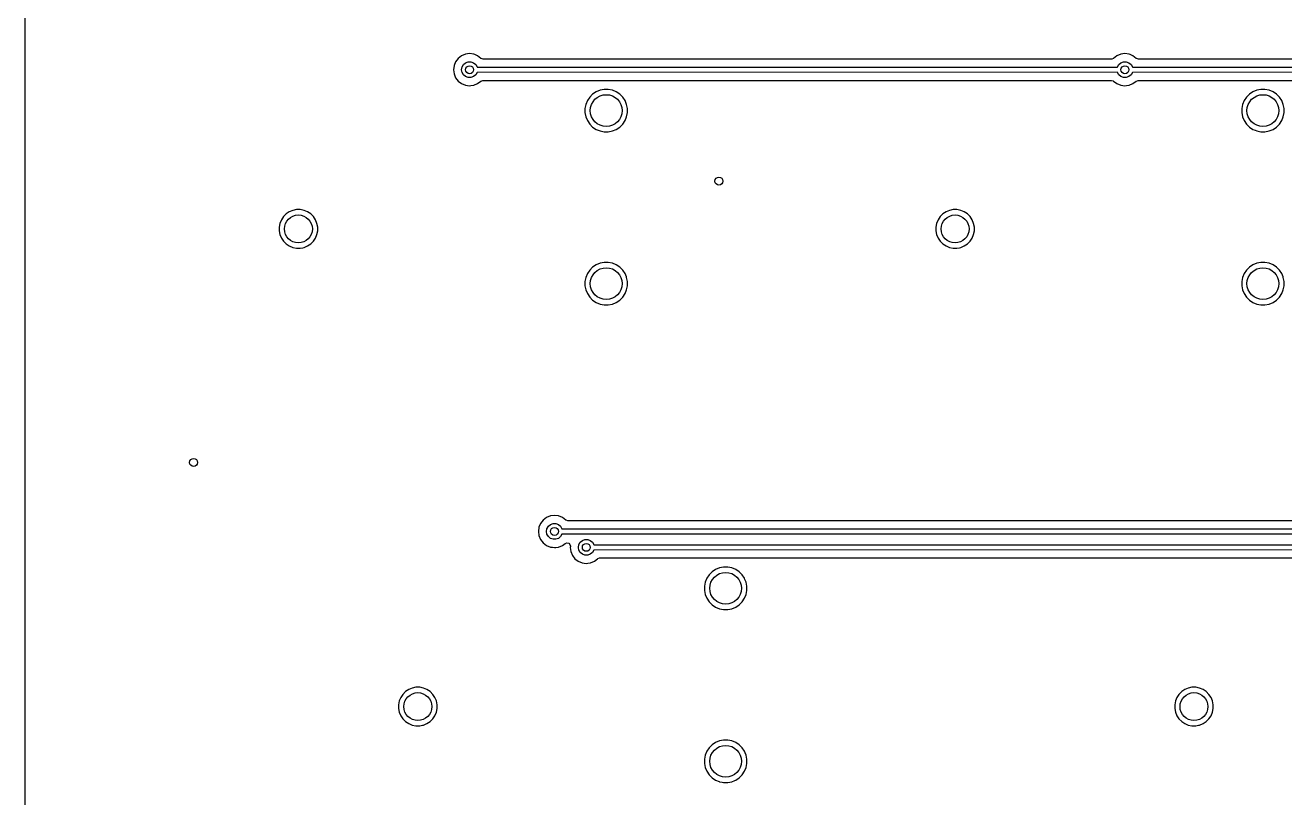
# Model space of a CAD drawing. Extents: x 0.7 to 11, y -6.1 to -1.6.
# Drawn here: x 0.687 to 2.556, y -4.994 to -3.847 of the extents above; entities that cross this region are included whole.
import ezdxf

# ---------------------------------------------------------------- set-up
doc = ezdxf.new("R2010")
doc.units = 0
doc.header["$MEASUREMENT"] = 0
doc.layers.add('BLACK', color=7, linetype='CONTINUOUS')

msp = doc.modelspace()

# ---------------------------------------------------------------- linework, layer by layer
at = {"layer": 'BLACK', "linetype": 'CONTINUOUS'}
for p, q in [((0.6871, -3.9134), (0.6871, -3.5189)), ((1.3258, -3.9015), (1.3234, -3.9072)), ((1.3296, -3.8965), (1.3258, -3.9015)), ((1.3345, -3.8927), (1.3296, -3.8965)), ((1.3403, -3.8904), (1.3345, -3.8927)), ((1.3354, -3.9093), (1.3374, -3.9058)), ((1.3374, -3.9058), (1.3406, -3.9032)), ((1.3465, -3.8895), (1.3403, -3.8904)), ((1.3403, -3.8904), (1.3403, -3.8904)), ((1.3406, -3.9032), (1.3444, -3.9018)), ((1.3444, -3.9018), (1.3485, -3.9018)), ((1.3526, -3.8904), (1.3465, -3.8895)), ((1.3465, -3.8895), (1.3465, -3.8895)), ((1.3485, -3.9018), (1.3524, -3.9032)), ((1.3524, -3.9032), (1.3555, -3.9058)), ((1.3542, -3.891), (1.3526, -3.8904)), ((1.3526, -3.8904), (1.3526, -3.8904)), ((1.3584, -3.8927), (1.3542, -3.891)), ((1.3555, -3.9058), (1.3576, -3.9093)), ((1.3633, -3.8965), (1.3584, -3.8927)), ((1.3634, -3.8966), (1.3633, -3.8965)), ((1.3633, -3.8965), (1.3633, -3.8965)), ((1.3638, -3.8968), (1.3634, -3.8966)), ((1.3664, -3.8976), (1.3638, -3.8968)), ((2.299, -3.8976), (1.3664, -3.8976)), ((2.2994, -3.8976), (2.299, -3.8976)), ((2.3019, -3.8966), (2.2994, -3.8976)), ((2.302, -3.8965), (2.3019, -3.8966)), ((2.307, -3.8927), (2.302, -3.8965)), ((2.302, -3.8965), (2.302, -3.8965)), ((2.3127, -3.8904), (2.307, -3.8927)), ((2.307, -3.8927), (2.307, -3.8927)), ((2.3078, -3.9093), (2.3098, -3.9058)), ((2.3098, -3.9058), (2.313, -3.9032)), ((2.3189, -3.8895), (2.3127, -3.8904)), ((2.3127, -3.8904), (2.3127, -3.8904)), ((2.313, -3.9032), (2.3168, -3.9018)), ((2.3168, -3.9018), (2.3209, -3.9018)), ((2.3251, -3.8904), (2.3189, -3.8895)), ((2.3189, -3.8895), (2.3189, -3.8895)), ((2.3209, -3.9018), (2.3248, -3.9032)), ((2.3248, -3.9032), (2.3279, -3.9058)), ((2.3267, -3.891), (2.3251, -3.8904)), ((2.3251, -3.8904), (2.3251, -3.8904)), ((2.3308, -3.8927), (2.3267, -3.891)), ((2.3279, -3.9058), (2.33, -3.9093)), ((2.3358, -3.8965), (2.3308, -3.8927)), ((2.3359, -3.8966), (2.3358, -3.8965)), ((2.3358, -3.8965), (2.3358, -3.8965)), ((2.3362, -3.8968), (2.3359, -3.8966)), ((2.3388, -3.8976), (2.3362, -3.8968)), ((3.0076, -3.8976), (2.3388, -3.8976)), ((0.6871, -3.9709), (0.6871, -3.9134)), ((1.3234, -3.9072), (1.3226, -3.9134)), ((1.3226, -3.9134), (1.3234, -3.9196)), ((1.3226, -3.9134), (1.3226, -3.9134)), ((1.3234, -3.9072), (1.3234, -3.9072)), ((1.3234, -3.9196), (1.3234, -3.9196)), ((1.3234, -3.9196), (1.3258, -3.9253)), ((1.3346, -3.9134), (1.3354, -3.9093)), ((1.3354, -3.9174), (1.3346, -3.9134)), ((1.3374, -3.921), (1.3354, -3.9174)), ((1.3406, -3.9236), (1.3374, -3.921)), ((1.3444, -3.925), (1.3406, -3.9236)), ((1.3524, -3.9236), (1.3485, -3.925)), ((1.3555, -3.921), (1.3524, -3.9236)), ((1.3576, -3.9174), (1.3555, -3.921)), ((1.3576, -3.9093), (1.3576, -3.9095)), ((1.3576, -3.9095), (2.3078, -3.9095)), ((2.3078, -3.9172), (1.3576, -3.9173)), ((1.3576, -3.9173), (1.3576, -3.9174)), ((2.3078, -3.9095), (2.3078, -3.9093)), ((2.3078, -3.9174), (2.3078, -3.9172)), ((2.3098, -3.921), (2.3078, -3.9174)), ((2.313, -3.9236), (2.3098, -3.921)), ((2.3168, -3.925), (2.313, -3.9236)), ((2.3248, -3.9236), (2.3209, -3.925)), ((2.3279, -3.921), (2.3248, -3.9236)), ((2.33, -3.9174), (2.3279, -3.921)), ((2.33, -3.9093), (2.33, -3.9095)), ((2.33, -3.9095), (3.0164, -3.9095)), ((3.0164, -3.9172), (2.33, -3.9173)), ((2.33, -3.9173), (2.33, -3.9174)), ((1.3258, -3.9253), (1.3296, -3.9302)), ((1.3296, -3.9302), (1.3345, -3.934)), ((1.3345, -3.934), (1.3403, -3.9364)), ((1.3403, -3.9364), (1.3434, -3.9368)), ((1.3434, -3.9368), (1.3465, -3.9372)), ((1.3485, -3.925), (1.3444, -3.925)), ((1.3465, -3.9372), (1.3485, -3.937)), ((1.3465, -3.9372), (1.3465, -3.9372)), ((1.3465, -3.9372), (1.3465, -3.9372)), ((1.3485, -3.937), (1.3526, -3.9364)), ((1.3526, -3.9364), (1.3584, -3.934)), ((1.3584, -3.934), (1.3633, -3.9302)), ((1.3633, -3.9302), (1.3633, -3.9302)), ((1.3633, -3.9302), (1.3634, -3.9302)), ((1.3634, -3.9302), (1.366, -3.9292)), ((1.366, -3.9292), (1.3664, -3.9292)), ((1.3664, -3.9292), (2.299, -3.9292)), ((1.5461, -3.9425), (1.54, -3.9437)), ((1.5523, -3.9425), (1.5461, -3.9425)), ((1.5461, -3.9425), (1.5461, -3.9425)), ((1.5584, -3.9437), (1.5523, -3.9425)), ((1.5523, -3.9425), (1.5523, -3.9425)), ((2.299, -3.9292), (2.3016, -3.9299)), ((2.3016, -3.9299), (2.3019, -3.9302)), ((2.3019, -3.9302), (2.302, -3.9302)), ((2.302, -3.9302), (2.302, -3.9302)), ((2.302, -3.9302), (2.307, -3.934)), ((2.307, -3.934), (2.3127, -3.9364)), ((2.3127, -3.9364), (2.3158, -3.9368)), ((2.3158, -3.9368), (2.3189, -3.9372)), ((2.3209, -3.925), (2.3168, -3.925)), ((2.3189, -3.9372), (2.321, -3.937)), ((2.3189, -3.9372), (2.3189, -3.9372)), ((2.3189, -3.9372), (2.3189, -3.9372)), ((2.321, -3.937), (2.3251, -3.9364)), ((2.3251, -3.9364), (2.3308, -3.934)), ((2.3308, -3.934), (2.3358, -3.9302)), ((2.3358, -3.9302), (2.3358, -3.9302)), ((2.3358, -3.9302), (2.3359, -3.9302)), ((2.3359, -3.9302), (2.3384, -3.9292)), ((2.3384, -3.9292), (2.3388, -3.9292)), ((2.3388, -3.9292), (3.0076, -3.9292)), ((2.5205, -3.9425), (2.5144, -3.9437)), ((2.5267, -3.9425), (2.5205, -3.9425)), ((2.5205, -3.9425), (2.5205, -3.9425)), ((2.5328, -3.9437), (2.5267, -3.9425)), ((2.5267, -3.9425), (2.5267, -3.9425)), ((1.5213, -3.9591), (1.5189, -3.9648)), ((1.5247, -3.9539), (1.5213, -3.9591)), ((1.5213, -3.9591), (1.5213, -3.9591)), ((1.5291, -3.9495), (1.5247, -3.9539)), ((1.5247, -3.9539), (1.5247, -3.9539)), ((1.5343, -3.9461), (1.5291, -3.9495)), ((1.5291, -3.9495), (1.5291, -3.9495)), ((1.54, -3.9437), (1.5343, -3.9461)), ((1.5343, -3.9461), (1.5343, -3.9461)), ((1.54, -3.9437), (1.54, -3.9437)), ((1.5641, -3.9461), (1.5584, -3.9437)), ((1.5584, -3.9437), (1.5584, -3.9437)), ((1.5693, -3.9495), (1.5641, -3.9461)), ((1.5641, -3.9461), (1.5641, -3.9461)), ((1.5737, -3.9539), (1.5693, -3.9495)), ((1.5693, -3.9495), (1.5693, -3.9495)), ((1.5771, -3.9591), (1.5737, -3.9539)), ((1.5737, -3.9539), (1.5737, -3.9539)), ((1.5795, -3.9648), (1.5771, -3.9591)), ((1.5771, -3.9591), (1.5771, -3.9591)), ((2.4957, -3.9591), (2.4933, -3.9648)), ((2.4991, -3.9539), (2.4957, -3.9591)), ((2.4957, -3.9591), (2.4957, -3.9591)), ((2.5035, -3.9495), (2.4991, -3.9539)), ((2.4991, -3.9539), (2.4991, -3.9539)), ((2.5087, -3.9461), (2.5035, -3.9495)), ((2.5035, -3.9495), (2.5035, -3.9495)), ((2.5144, -3.9437), (2.5087, -3.9461)), ((2.5087, -3.9461), (2.5087, -3.9461)), ((2.5144, -3.9437), (2.5144, -3.9437)), ((2.5386, -3.9461), (2.5328, -3.9437)), ((2.5328, -3.9437), (2.5328, -3.9437)), ((2.5437, -3.9495), (2.5386, -3.9461)), ((2.5386, -3.9461), (2.5386, -3.9461)), ((2.5481, -3.9539), (2.5437, -3.9495)), ((2.5437, -3.9495), (2.5437, -3.9495)), ((2.5516, -3.9591), (2.5481, -3.9539)), ((2.5481, -3.9539), (2.5481, -3.9539)), ((2.5539, -3.9648), (2.5516, -3.9591)), ((2.5516, -3.9591), (2.5516, -3.9591)), ((0.6871, -4.1524), (0.6871, -3.9709)), ((1.5189, -3.9648), (1.5177, -3.9709)), ((1.5177, -3.9709), (1.5177, -3.9771)), ((1.5177, -3.9771), (1.5189, -3.9832)), ((1.5189, -3.9648), (1.5189, -3.9648)), ((1.5807, -3.9709), (1.5795, -3.9648)), ((1.5795, -3.9648), (1.5795, -3.9648)), ((1.5795, -3.9648), (1.5795, -3.9648)), ((1.5795, -3.9832), (1.5807, -3.9771)), ((1.5807, -3.9771), (1.5807, -3.9709)), ((1.5807, -3.9709), (1.5807, -3.9709)), ((1.5807, -3.9709), (1.5807, -3.9709)), ((2.4933, -3.9648), (2.4921, -3.9709)), ((2.4921, -3.9709), (2.4921, -3.9771)), ((2.4921, -3.9771), (2.4933, -3.9832)), ((2.4933, -3.9648), (2.4933, -3.9648)), ((2.5551, -3.9709), (2.5539, -3.9648)), ((2.5539, -3.9648), (2.5539, -3.9648)), ((2.5539, -3.9648), (2.5539, -3.9648)), ((2.5539, -3.9832), (2.5551, -3.9771)), ((2.5551, -3.9771), (2.5551, -3.9709)), ((2.5551, -3.9709), (2.5551, -3.9709)), ((2.5551, -3.9709), (2.5551, -3.9709)), ((1.5189, -3.9832), (1.5189, -3.9832)), ((1.5189, -3.9832), (1.5213, -3.9889)), ((1.5213, -3.9889), (1.5213, -3.9889)), ((1.5213, -3.9889), (1.5247, -3.9941)), ((1.5247, -3.9941), (1.5247, -3.9941)), ((1.5247, -3.9941), (1.5291, -3.9985)), ((1.5291, -3.9985), (1.5291, -3.9985)), ((1.5291, -3.9985), (1.5343, -4.0019)), ((1.5641, -4.0019), (1.5693, -3.9985)), ((1.5693, -3.9985), (1.5737, -3.9941)), ((1.5737, -3.9941), (1.5771, -3.9889)), ((1.5771, -3.9889), (1.5795, -3.9832)), ((2.4933, -3.9832), (2.4933, -3.9832)), ((2.4933, -3.9832), (2.4957, -3.9889)), ((2.4957, -3.9889), (2.4957, -3.9889)), ((2.4957, -3.9889), (2.4991, -3.9941)), ((2.4991, -3.9941), (2.4991, -3.9941)), ((2.4991, -3.9941), (2.5035, -3.9985)), ((2.5035, -3.9985), (2.5035, -3.9985)), ((2.5035, -3.9985), (2.5087, -4.0019)), ((2.5386, -4.0019), (2.5437, -3.9985)), ((2.5437, -3.9985), (2.5481, -3.9941)), ((2.5481, -3.9941), (2.5516, -3.9889)), ((2.5516, -3.9889), (2.5539, -3.9832)), ((1.5343, -4.0019), (1.5343, -4.0019)), ((1.5343, -4.0019), (1.5375, -4.0033)), ((1.5375, -4.0033), (1.54, -4.0043)), ((1.54, -4.0043), (1.5461, -4.0055)), ((1.5461, -4.0055), (1.5461, -4.0055)), ((1.5461, -4.0055), (1.5461, -4.0055)), ((1.5461, -4.0055), (1.5523, -4.0055)), ((1.5523, -4.0055), (1.5584, -4.0043)), ((1.5523, -4.0055), (1.5523, -4.0055)), ((1.5584, -4.0043), (1.5641, -4.0019)), ((2.5087, -4.0019), (2.5087, -4.0019)), ((2.5087, -4.0019), (2.5119, -4.0033)), ((2.5119, -4.0033), (2.5144, -4.0043)), ((2.5144, -4.0043), (2.5205, -4.0055)), ((2.5205, -4.0055), (2.5205, -4.0055)), ((2.5205, -4.0055), (2.5205, -4.0055)), ((2.5205, -4.0055), (2.5267, -4.0055)), ((2.5267, -4.0055), (2.5328, -4.0043)), ((2.5267, -4.0055), (2.5267, -4.0055)), ((2.5328, -4.0043), (2.5386, -4.0019)), ((1.0743, -4.1274), (1.0703, -4.1314)), ((1.079, -4.1243), (1.0743, -4.1274)), ((1.0743, -4.1274), (1.0743, -4.1274)), ((1.0842, -4.1221), (1.079, -4.1243)), ((1.079, -4.1243), (1.079, -4.1243)), ((1.0897, -4.121), (1.0842, -4.1221)), ((1.0842, -4.1221), (1.0842, -4.1221)), ((1.0953, -4.121), (1.0897, -4.121)), ((1.0897, -4.121), (1.0897, -4.121)), ((1.1009, -4.1221), (1.0953, -4.121)), ((1.0953, -4.121), (1.0953, -4.121)), ((1.106, -4.1243), (1.1009, -4.1221)), ((1.1009, -4.1221), (1.1009, -4.1221)), ((1.1107, -4.1274), (1.106, -4.1243)), ((1.106, -4.1243), (1.106, -4.1243)), ((1.1147, -4.1314), (1.1107, -4.1274)), ((1.1107, -4.1274), (1.1107, -4.1274)), ((2.0487, -4.1274), (2.0447, -4.1314)), ((2.0534, -4.1243), (2.0487, -4.1274)), ((2.0487, -4.1274), (2.0487, -4.1274)), ((2.0586, -4.1221), (2.0534, -4.1243)), ((2.0534, -4.1243), (2.0534, -4.1243)), ((2.0641, -4.121), (2.0586, -4.1221)), ((2.0586, -4.1221), (2.0586, -4.1221)), ((2.0697, -4.121), (2.0641, -4.121)), ((2.0641, -4.121), (2.0641, -4.121)), ((2.0753, -4.1221), (2.0697, -4.121)), ((2.0697, -4.121), (2.0697, -4.121)), ((2.0805, -4.1243), (2.0753, -4.1221)), ((2.0753, -4.1221), (2.0753, -4.1221)), ((2.0851, -4.1274), (2.0805, -4.1243)), ((2.0805, -4.1243), (2.0805, -4.1243)), ((2.0891, -4.1314), (2.0851, -4.1274)), ((2.0851, -4.1274), (2.0851, -4.1274)), ((1.0651, -4.1413), (1.064, -4.1468)), ((1.064, -4.1468), (1.064, -4.1468)), ((1.064, -4.1468), (1.064, -4.1524)), ((1.0672, -4.1361), (1.0651, -4.1413)), ((1.0651, -4.1413), (1.0651, -4.1413)), ((1.0703, -4.1314), (1.0672, -4.1361)), ((1.0672, -4.1361), (1.0672, -4.1361)), ((1.0703, -4.1314), (1.0703, -4.1314)), ((1.1178, -4.1361), (1.1147, -4.1314)), ((1.1147, -4.1314), (1.1147, -4.1314)), ((1.12, -4.1413), (1.1178, -4.1361)), ((1.1178, -4.1361), (1.1178, -4.1361)), ((1.1178, -4.1361), (1.1178, -4.1361)), ((1.1211, -4.1468), (1.12, -4.1413)), ((1.12, -4.1413), (1.12, -4.1413)), ((1.12, -4.1413), (1.12, -4.1413)), ((1.1211, -4.1524), (1.1211, -4.1468)), ((1.1211, -4.1468), (1.1211, -4.1468)), ((2.0395, -4.1413), (2.0384, -4.1468)), ((2.0384, -4.1468), (2.0384, -4.1468)), ((2.0384, -4.1468), (2.0384, -4.1524)), ((2.0416, -4.1361), (2.0395, -4.1413)), ((2.0395, -4.1413), (2.0395, -4.1413)), ((2.0447, -4.1314), (2.0416, -4.1361)), ((2.0416, -4.1361), (2.0416, -4.1361)), ((2.0447, -4.1314), (2.0447, -4.1314)), ((2.0922, -4.1361), (2.0891, -4.1314)), ((2.0891, -4.1314), (2.0891, -4.1314)), ((2.0944, -4.1413), (2.0922, -4.1361)), ((2.0922, -4.1361), (2.0922, -4.1361)), ((2.0922, -4.1361), (2.0922, -4.1361)), ((2.0955, -4.1468), (2.0944, -4.1413)), ((2.0944, -4.1413), (2.0944, -4.1413)), ((2.0944, -4.1413), (2.0944, -4.1413)), ((2.0955, -4.1524), (2.0955, -4.1468)), ((2.0955, -4.1468), (2.0955, -4.1468)), ((0.6871, -4.2276), (0.6871, -4.1524)), ((1.064, -4.1524), (1.064, -4.1524)), ((1.064, -4.1524), (1.064, -4.1524)), ((1.064, -4.1524), (1.0651, -4.1579)), ((1.0651, -4.1579), (1.0651, -4.1579)), ((1.0651, -4.1579), (1.0672, -4.1631)), ((1.0672, -4.1631), (1.0672, -4.1631)), ((1.0672, -4.1631), (1.0703, -4.1678)), ((1.0703, -4.1678), (1.0703, -4.1678)), ((1.0703, -4.1678), (1.0743, -4.1718)), ((1.1107, -4.1718), (1.1147, -4.1678)), ((1.1147, -4.1678), (1.1178, -4.1631)), ((1.1178, -4.1631), (1.12, -4.1579)), ((1.12, -4.1579), (1.1211, -4.1524)), ((1.1211, -4.1524), (1.1211, -4.1524)), ((2.0384, -4.1524), (2.0384, -4.1524)), ((2.0384, -4.1524), (2.0384, -4.1524)), ((2.0384, -4.1524), (2.0395, -4.1579)), ((2.0395, -4.1579), (2.0395, -4.1579)), ((2.0395, -4.1579), (2.0416, -4.1631)), ((2.0416, -4.1631), (2.0416, -4.1631)), ((2.0416, -4.1631), (2.0447, -4.1678)), ((2.0447, -4.1678), (2.0447, -4.1678)), ((2.0447, -4.1678), (2.0487, -4.1718)), ((2.0851, -4.1718), (2.0891, -4.1678)), ((2.0891, -4.1678), (2.0922, -4.1631)), ((2.0922, -4.1631), (2.0944, -4.1579)), ((2.0944, -4.1579), (2.0955, -4.1524)), ((2.0955, -4.1524), (2.0955, -4.1524)), ((1.0743, -4.1718), (1.0743, -4.1718)), ((1.0743, -4.1718), (1.079, -4.1749)), ((1.079, -4.1749), (1.079, -4.1749)), ((1.079, -4.1749), (1.079, -4.1749)), ((1.079, -4.1749), (1.0842, -4.1771)), ((1.0842, -4.1771), (1.0842, -4.1771)), ((1.0842, -4.1771), (1.0842, -4.1771)), ((1.0842, -4.1771), (1.0897, -4.1782)), ((1.0897, -4.1782), (1.0897, -4.1782)), ((1.0897, -4.1782), (1.0953, -4.1782)), ((1.0953, -4.1782), (1.099, -4.1774)), ((1.099, -4.1774), (1.1009, -4.1771)), ((1.1009, -4.1771), (1.106, -4.1749)), ((1.106, -4.1749), (1.1107, -4.1718)), ((2.0487, -4.1718), (2.0487, -4.1718)), ((2.0487, -4.1718), (2.0534, -4.1749)), ((2.0534, -4.1749), (2.0534, -4.1749)), ((2.0534, -4.1749), (2.0534, -4.1749)), ((2.0534, -4.1749), (2.0586, -4.1771)), ((2.0586, -4.1771), (2.0586, -4.1771)), ((2.0586, -4.1771), (2.0586, -4.1771)), ((2.0586, -4.1771), (2.0641, -4.1782)), ((2.0641, -4.1782), (2.0641, -4.1782)), ((2.0641, -4.1782), (2.0697, -4.1782)), ((2.0697, -4.1782), (2.0735, -4.1774)), ((2.0735, -4.1774), (2.0753, -4.1771)), ((2.0753, -4.1771), (2.0805, -4.1749)), ((2.0805, -4.1749), (2.0851, -4.1718)), ((1.5343, -4.2028), (1.5291, -4.2062)), ((1.54, -4.2004), (1.5343, -4.2028)), ((1.5343, -4.2028), (1.5343, -4.2028)), ((1.5461, -4.1992), (1.54, -4.2004)), ((1.54, -4.2004), (1.54, -4.2004)), ((1.5523, -4.1992), (1.5461, -4.1992)), ((1.5461, -4.1992), (1.5461, -4.1992)), ((1.5584, -4.2004), (1.5523, -4.1992)), ((1.5523, -4.1992), (1.5523, -4.1992)), ((1.5641, -4.2028), (1.5584, -4.2004)), ((1.5584, -4.2004), (1.5584, -4.2004)), ((1.5693, -4.2062), (1.5641, -4.2028)), ((1.5641, -4.2028), (1.5641, -4.2028)), ((2.5087, -4.2028), (2.5035, -4.2062)), ((2.5144, -4.2004), (2.5087, -4.2028)), ((2.5087, -4.2028), (2.5087, -4.2028)), ((2.5205, -4.1992), (2.5144, -4.2004)), ((2.5144, -4.2004), (2.5144, -4.2004)), ((2.5267, -4.1992), (2.5205, -4.1992)), ((2.5205, -4.1992), (2.5205, -4.1992)), ((2.5328, -4.2004), (2.5267, -4.1992)), ((2.5267, -4.1992), (2.5267, -4.1992)), ((2.5386, -4.2028), (2.5328, -4.2004)), ((2.5328, -4.2004), (2.5328, -4.2004)), ((2.5437, -4.2062), (2.5386, -4.2028)), ((2.5386, -4.2028), (2.5386, -4.2028)), ((1.5189, -4.2215), (1.5177, -4.2276)), ((1.5213, -4.2158), (1.5189, -4.2215)), ((1.5189, -4.2215), (1.5189, -4.2215)), ((1.5247, -4.2106), (1.5213, -4.2158)), ((1.5213, -4.2158), (1.5213, -4.2158)), ((1.5291, -4.2062), (1.5247, -4.2106)), ((1.5247, -4.2106), (1.5247, -4.2106)), ((1.5291, -4.2062), (1.5291, -4.2062)), ((1.5737, -4.2106), (1.5693, -4.2062)), ((1.5693, -4.2062), (1.5693, -4.2062)), ((1.5771, -4.2158), (1.5737, -4.2106)), ((1.5737, -4.2106), (1.5737, -4.2106)), ((1.5792, -4.2207), (1.5771, -4.2158)), ((1.5771, -4.2158), (1.5771, -4.2158)), ((1.5795, -4.2215), (1.5792, -4.2207)), ((1.5807, -4.2276), (1.5795, -4.2215)), ((1.5795, -4.2215), (1.5795, -4.2215)), ((2.4933, -4.2215), (2.4921, -4.2276)), ((2.4957, -4.2158), (2.4933, -4.2215)), ((2.4933, -4.2215), (2.4933, -4.2215)), ((2.4991, -4.2106), (2.4957, -4.2158)), ((2.4957, -4.2158), (2.4957, -4.2158)), ((2.5035, -4.2062), (2.4991, -4.2106)), ((2.4991, -4.2106), (2.4991, -4.2106)), ((2.5035, -4.2062), (2.5035, -4.2062)), ((2.5481, -4.2106), (2.5437, -4.2062)), ((2.5437, -4.2062), (2.5437, -4.2062)), ((2.5516, -4.2158), (2.5481, -4.2106)), ((2.5481, -4.2106), (2.5481, -4.2106)), ((2.5536, -4.2207), (2.5516, -4.2158)), ((2.5516, -4.2158), (2.5516, -4.2158)), ((2.5539, -4.2215), (2.5536, -4.2207)), ((2.5551, -4.2276), (2.5539, -4.2215)), ((2.5539, -4.2215), (2.5539, -4.2215)), ((0.6871, -4.6796), (0.6871, -4.2276)), ((1.5177, -4.2276), (1.5177, -4.2338)), ((1.5177, -4.2338), (1.5189, -4.2399)), ((1.5189, -4.2399), (1.5189, -4.2399)), ((1.5189, -4.2399), (1.5213, -4.2456)), ((1.5771, -4.2456), (1.5795, -4.2399)), ((1.5795, -4.2399), (1.5807, -4.2338)), ((1.5807, -4.2338), (1.5807, -4.2276)), ((1.5807, -4.2276), (1.5807, -4.2276)), ((1.5807, -4.2276), (1.5807, -4.2276)), ((2.4921, -4.2276), (2.4921, -4.2338)), ((2.4921, -4.2338), (2.4933, -4.2399)), ((2.4933, -4.2399), (2.4933, -4.2399)), ((2.4933, -4.2399), (2.4957, -4.2456)), ((2.5516, -4.2456), (2.5539, -4.2399)), ((2.5539, -4.2399), (2.5551, -4.2338)), ((2.5551, -4.2338), (2.5551, -4.2276)), ((2.5551, -4.2276), (2.5551, -4.2276)), ((2.5551, -4.2276), (2.5551, -4.2276)), ((1.5213, -4.2456), (1.5213, -4.2456)), ((1.5213, -4.2456), (1.5247, -4.2508)), ((1.5247, -4.2508), (1.5247, -4.2508)), ((1.5247, -4.2508), (1.5291, -4.2552)), ((1.5291, -4.2552), (1.5291, -4.2552)), ((1.5291, -4.2552), (1.5343, -4.2586)), ((1.5343, -4.2586), (1.5343, -4.2586)), ((1.5343, -4.2586), (1.54, -4.261)), ((1.54, -4.261), (1.54, -4.261)), ((1.54, -4.261), (1.5461, -4.2622)), ((1.5523, -4.2622), (1.5584, -4.261)), ((1.5584, -4.261), (1.5641, -4.2586)), ((1.5641, -4.2586), (1.5693, -4.2552)), ((1.5693, -4.2552), (1.5737, -4.2508)), ((1.5737, -4.2508), (1.5771, -4.2456)), ((2.4957, -4.2456), (2.4957, -4.2456)), ((2.4957, -4.2456), (2.4991, -4.2508)), ((2.4991, -4.2508), (2.4991, -4.2508)), ((2.4991, -4.2508), (2.5035, -4.2552)), ((2.5035, -4.2552), (2.5035, -4.2552)), ((2.5035, -4.2552), (2.5087, -4.2586)), ((2.5087, -4.2586), (2.5087, -4.2586)), ((2.5087, -4.2586), (2.5144, -4.261)), ((2.5144, -4.261), (2.5144, -4.261)), ((2.5144, -4.261), (2.5205, -4.2622)), ((2.5267, -4.2622), (2.5328, -4.261)), ((2.5328, -4.261), (2.5386, -4.2586)), ((2.5386, -4.2586), (2.5437, -4.2552)), ((2.5437, -4.2552), (2.5481, -4.2508)), ((2.5481, -4.2508), (2.5516, -4.2456)), ((1.5461, -4.2622), (1.5461, -4.2622)), ((1.5461, -4.2622), (1.5461, -4.2622)), ((1.5461, -4.2622), (1.5523, -4.2622)), ((1.5523, -4.2622), (1.5523, -4.2622)), ((2.5205, -4.2622), (2.5205, -4.2622)), ((2.5205, -4.2622), (2.5205, -4.2622)), ((2.5205, -4.2622), (2.5267, -4.2622)), ((2.5267, -4.2622), (2.5267, -4.2622)), ((1.4605, -4.5778), (1.4556, -4.5816)), ((1.4663, -4.5754), (1.4605, -4.5778)), ((1.4724, -4.5746), (1.4663, -4.5754)), ((1.4663, -4.5754), (1.4663, -4.5754)), ((1.4786, -4.5754), (1.4724, -4.5746)), ((1.4724, -4.5746), (1.4724, -4.5746)), ((1.4844, -4.5778), (1.4786, -4.5754)), ((1.4786, -4.5754), (1.4786, -4.5754)), ((1.4893, -4.5816), (1.4844, -4.5778)), ((1.4494, -4.5923), (1.4486, -4.5984)), ((1.4518, -4.5865), (1.4494, -4.5923)), ((1.4494, -4.5923), (1.4494, -4.5923)), ((1.4556, -4.5816), (1.4518, -4.5865)), ((1.4606, -4.5984), (1.4613, -4.5944)), ((1.4613, -4.5944), (1.4634, -4.5908)), ((1.4634, -4.5908), (1.4665, -4.5882)), ((1.4665, -4.5882), (1.4704, -4.5868)), ((1.4704, -4.5868), (1.4745, -4.5868)), ((1.4745, -4.5868), (1.4783, -4.5882)), ((1.4783, -4.5882), (1.4815, -4.5908)), ((1.4815, -4.5908), (1.4835, -4.5944)), ((1.4835, -4.5944), (1.4836, -4.5946)), ((1.4836, -4.5946), (5.3668, -4.5945)), ((1.4894, -4.5816), (1.4893, -4.5816)), ((1.4893, -4.5816), (1.4893, -4.5816)), ((1.4897, -4.5819), (1.4894, -4.5816)), ((1.4924, -4.5827), (1.4897, -4.5819)), ((5.358, -4.5827), (1.4924, -4.5827)), ((1.4486, -4.5984), (1.4486, -4.5984)), ((1.4486, -4.5984), (1.4494, -4.6046)), ((1.4494, -4.6046), (1.4494, -4.6046)), ((1.4494, -4.6046), (1.4518, -4.6103)), ((1.4518, -4.6103), (1.4556, -4.6153)), ((1.4556, -4.6153), (1.4605, -4.6191)), ((1.4613, -4.6025), (1.4606, -4.5984)), ((1.4634, -4.606), (1.4613, -4.6025)), ((1.4665, -4.6087), (1.4634, -4.606)), ((1.4704, -4.6101), (1.4665, -4.6087)), ((1.4745, -4.6101), (1.4704, -4.6101)), ((1.4783, -4.6087), (1.4745, -4.6101)), ((1.4815, -4.606), (1.4783, -4.6087)), ((1.4835, -4.6025), (1.4815, -4.606)), ((1.4836, -4.6024), (1.4835, -4.6025)), ((5.3668, -4.6023), (1.4836, -4.6024)), ((1.4844, -4.6191), (1.4882, -4.6161)), ((1.4882, -4.6161), (1.4908, -4.6151)), ((1.4908, -4.6151), (1.4935, -4.6157)), ((1.4935, -4.6157), (1.4954, -4.6176)), ((1.5086, -4.618), (1.5106, -4.6145)), ((1.5106, -4.6145), (1.5138, -4.6118)), ((1.5138, -4.6118), (1.5176, -4.6104)), ((1.5176, -4.6104), (1.5217, -4.6104)), ((1.5217, -4.6104), (1.5256, -4.6118)), ((1.5256, -4.6118), (1.5287, -4.6145)), ((1.5287, -4.6145), (1.5308, -4.618)), ((1.4605, -4.6191), (1.4663, -4.6215)), ((1.4663, -4.6215), (1.4694, -4.6219)), ((1.4694, -4.6219), (1.4724, -4.6223)), ((1.4724, -4.6223), (1.4745, -4.622)), ((1.4724, -4.6223), (1.4724, -4.6223)), ((1.4724, -4.6223), (1.4724, -4.6223)), ((1.4745, -4.622), (1.4786, -4.6215)), ((1.4786, -4.6215), (1.4844, -4.6191)), ((1.4954, -4.6176), (1.4961, -4.6203)), ((1.496, -4.6206), (1.4958, -4.622)), ((1.4958, -4.622), (1.4958, -4.622)), ((1.4958, -4.622), (1.4967, -4.6282)), ((1.4961, -4.6203), (1.496, -4.6206)), ((1.4967, -4.6282), (1.4967, -4.6282)), ((1.4967, -4.6282), (1.499, -4.634)), ((1.499, -4.634), (1.5028, -4.6389)), ((1.5079, -4.622), (1.5086, -4.618)), ((1.5086, -4.6261), (1.5079, -4.622)), ((1.5106, -4.6296), (1.5086, -4.6261)), ((1.5138, -4.6323), (1.5106, -4.6296)), ((1.5176, -4.6337), (1.5138, -4.6323)), ((1.5217, -4.6337), (1.5176, -4.6337)), ((1.5256, -4.6323), (1.5217, -4.6337)), ((1.5287, -4.6296), (1.5256, -4.6323)), ((1.5308, -4.6261), (1.5287, -4.6296)), ((1.5308, -4.618), (1.5308, -4.6182)), ((1.5308, -4.6182), (2.6582, -4.6181)), ((2.6582, -4.6259), (1.5308, -4.626)), ((1.5308, -4.626), (1.5308, -4.6261)), ((1.5028, -4.6389), (1.5078, -4.6427)), ((1.5078, -4.6427), (1.5135, -4.6451)), ((1.5135, -4.6451), (1.5166, -4.6455)), ((1.5166, -4.6455), (1.5197, -4.6459)), ((1.5197, -4.6459), (1.5217, -4.6456)), ((1.5197, -4.6459), (1.5197, -4.6459)), ((1.5197, -4.6459), (1.5197, -4.6459)), ((1.5217, -4.6456), (1.5259, -4.6451)), ((1.5259, -4.6451), (1.5316, -4.6427)), ((1.5316, -4.6427), (1.5365, -4.6389)), ((1.5365, -4.6389), (1.5367, -4.6388)), ((1.5365, -4.6389), (1.5365, -4.6389)), ((1.5367, -4.6388), (1.5392, -4.6378)), ((1.5392, -4.6378), (1.5396, -4.6378)), ((1.5396, -4.6378), (2.6493, -4.6378)), ((1.7172, -4.6524), (1.7114, -4.6547)), ((1.7233, -4.6512), (1.7172, -4.6524)), ((1.7172, -4.6524), (1.7172, -4.6524)), ((1.7295, -4.6512), (1.7233, -4.6512)), ((1.7233, -4.6512), (1.7233, -4.6512)), ((1.7356, -4.6524), (1.7295, -4.6512)), ((1.7295, -4.6512), (1.7295, -4.6512)), ((1.7413, -4.6547), (1.7356, -4.6524)), ((1.7356, -4.6524), (1.7356, -4.6524)), ((1.6984, -4.6677), (1.6961, -4.6735)), ((1.7019, -4.6626), (1.6984, -4.6677)), ((1.6984, -4.6677), (1.6984, -4.6677)), ((1.7063, -4.6582), (1.7019, -4.6626)), ((1.7019, -4.6626), (1.7019, -4.6626)), ((1.7114, -4.6547), (1.7063, -4.6582)), ((1.7063, -4.6582), (1.7063, -4.6582)), ((1.7114, -4.6547), (1.7114, -4.6547)), ((1.7465, -4.6582), (1.7413, -4.6547)), ((1.7413, -4.6547), (1.7413, -4.6547)), ((1.7509, -4.6626), (1.7465, -4.6582)), ((1.7465, -4.6582), (1.7465, -4.6582)), ((1.7543, -4.6677), (1.7509, -4.6626)), ((1.7509, -4.6626), (1.7509, -4.6626)), ((1.755, -4.6695), (1.7543, -4.6677)), ((1.7543, -4.6677), (1.7543, -4.6677)), ((1.7567, -4.6735), (1.755, -4.6695)), ((0.6871, -4.8611), (0.6871, -4.6796)), ((1.6961, -4.6735), (1.6949, -4.6796)), ((1.6949, -4.6796), (1.6949, -4.6858)), ((1.6949, -4.6858), (1.6961, -4.6919)), ((1.6961, -4.6735), (1.6961, -4.6735)), ((1.7573, -4.6766), (1.7567, -4.6735)), ((1.7567, -4.6919), (1.7579, -4.6858)), ((1.7579, -4.6796), (1.7573, -4.6766)), ((1.7579, -4.6858), (1.7579, -4.6796)), ((1.7579, -4.6796), (1.7579, -4.6796)), ((1.7579, -4.6796), (1.7579, -4.6796)), ((1.6961, -4.6919), (1.6961, -4.6919)), ((1.6961, -4.6919), (1.6984, -4.6976)), ((1.6984, -4.6976), (1.6984, -4.6976)), ((1.6984, -4.6976), (1.7019, -4.7028)), ((1.7019, -4.7028), (1.7019, -4.7028)), ((1.7019, -4.7028), (1.7063, -4.7072)), ((1.7063, -4.7072), (1.7063, -4.7072)), ((1.7063, -4.7072), (1.7114, -4.7106)), ((1.7413, -4.7106), (1.7465, -4.7072)), ((1.7465, -4.7072), (1.7509, -4.7028)), ((1.7509, -4.7028), (1.7543, -4.6976)), ((1.7543, -4.6976), (1.7567, -4.6919)), ((1.7114, -4.7106), (1.7114, -4.7106)), ((1.7114, -4.7106), (1.7172, -4.713)), ((1.7172, -4.713), (1.7172, -4.713)), ((1.7172, -4.713), (1.7233, -4.7142)), ((1.7233, -4.7142), (1.7233, -4.7142)), ((1.7233, -4.7142), (1.7233, -4.7142)), ((1.7233, -4.7142), (1.7295, -4.7142)), ((1.7295, -4.7142), (1.7356, -4.713)), ((1.7295, -4.7142), (1.7295, -4.7142)), ((1.7356, -4.713), (1.7413, -4.7106)), ((1.2475, -4.8401), (1.2444, -4.8447)), ((1.2515, -4.8361), (1.2475, -4.8401)), ((1.2475, -4.8401), (1.2475, -4.8401)), ((1.2562, -4.833), (1.2515, -4.8361)), ((1.2515, -4.8361), (1.2515, -4.8361)), ((1.2614, -4.8308), (1.2562, -4.833)), ((1.2562, -4.833), (1.2562, -4.833)), ((1.2669, -4.8297), (1.2614, -4.8308)), ((1.2614, -4.8308), (1.2614, -4.8308)), ((1.2725, -4.8297), (1.2669, -4.8297)), ((1.2669, -4.8297), (1.2669, -4.8297)), ((1.278, -4.8308), (1.2725, -4.8297)), ((1.2725, -4.8297), (1.2725, -4.8297)), ((1.2832, -4.833), (1.278, -4.8308)), ((1.278, -4.8308), (1.278, -4.8308)), ((1.2879, -4.8361), (1.2832, -4.833)), ((1.2832, -4.833), (1.2832, -4.833)), ((1.2919, -4.8401), (1.2879, -4.8361)), ((1.2879, -4.8361), (1.2879, -4.8361)), ((1.295, -4.8447), (1.2919, -4.8401)), ((1.2919, -4.8401), (1.2919, -4.8401)), ((2.3991, -4.8401), (2.3959, -4.8447)), ((2.4031, -4.8361), (2.3991, -4.8401)), ((2.3991, -4.8401), (2.3991, -4.8401)), ((2.4077, -4.833), (2.4031, -4.8361)), ((2.4031, -4.8361), (2.4031, -4.8361)), ((2.4129, -4.8308), (2.4077, -4.833)), ((2.4077, -4.833), (2.4077, -4.833)), ((2.4184, -4.8297), (2.4129, -4.8308)), ((2.4129, -4.8308), (2.4129, -4.8308)), ((2.4241, -4.8297), (2.4184, -4.8297)), ((2.4184, -4.8297), (2.4184, -4.8297)), ((2.4296, -4.8308), (2.4241, -4.8297)), ((2.4241, -4.8297), (2.4241, -4.8297)), ((2.4348, -4.833), (2.4296, -4.8308)), ((2.4296, -4.8308), (2.4296, -4.8308)), ((2.4395, -4.8361), (2.4348, -4.833)), ((2.4348, -4.833), (2.4348, -4.833)), ((2.4434, -4.8401), (2.4395, -4.8361)), ((2.4395, -4.8361), (2.4395, -4.8361)), ((2.4466, -4.8447), (2.4434, -4.8401)), ((2.4434, -4.8401), (2.4434, -4.8401)), ((1.2422, -4.8499), (1.2411, -4.8555)), ((1.2411, -4.8555), (1.2411, -4.8555)), ((1.2411, -4.8555), (1.2411, -4.8611)), ((1.2444, -4.8447), (1.2422, -4.8499)), ((1.2422, -4.8499), (1.2422, -4.8499)), ((1.2444, -4.8447), (1.2444, -4.8447)), ((1.2972, -4.8499), (1.295, -4.8447)), ((1.295, -4.8447), (1.295, -4.8447)), ((1.295, -4.8447), (1.295, -4.8447)), ((1.2982, -4.8555), (1.2972, -4.8499)), ((1.2972, -4.8499), (1.2972, -4.8499)), ((1.2972, -4.8499), (1.2972, -4.8499)), ((1.2982, -4.8611), (1.2982, -4.8555)), ((1.2982, -4.8555), (1.2982, -4.8555)), ((2.3938, -4.8499), (2.3927, -4.8555)), ((2.3927, -4.8555), (2.3927, -4.8555)), ((2.3927, -4.8555), (2.3927, -4.8611)), ((2.3959, -4.8447), (2.3938, -4.8499)), ((2.3938, -4.8499), (2.3938, -4.8499)), ((2.3959, -4.8447), (2.3959, -4.8447)), ((2.4487, -4.8499), (2.4466, -4.8447)), ((2.4466, -4.8447), (2.4466, -4.8447)), ((2.4466, -4.8447), (2.4466, -4.8447)), ((2.4498, -4.8555), (2.4487, -4.8499)), ((2.4487, -4.8499), (2.4487, -4.8499)), ((2.4487, -4.8499), (2.4487, -4.8499)), ((2.4498, -4.8611), (2.4498, -4.8555)), ((2.4498, -4.8555), (2.4498, -4.8555)), ((0.6871, -4.9363), (0.6871, -4.8611)), ((1.2411, -4.8611), (1.2411, -4.8611)), ((1.2411, -4.8611), (1.2411, -4.8611)), ((1.2411, -4.8611), (1.2422, -4.8666)), ((1.2422, -4.8666), (1.2422, -4.8666)), ((1.2422, -4.8666), (1.2444, -4.8718)), ((1.2444, -4.8718), (1.2444, -4.8718)), ((1.2444, -4.8718), (1.2475, -4.8765)), ((1.2475, -4.8765), (1.2475, -4.8765)), ((1.2475, -4.8765), (1.2515, -4.8805)), ((1.2879, -4.8805), (1.2919, -4.8765)), ((1.2919, -4.8765), (1.295, -4.8718)), ((1.295, -4.8718), (1.2972, -4.8666)), ((1.2972, -4.8666), (1.2982, -4.8611)), ((1.2982, -4.8611), (1.2982, -4.8611)), ((2.3927, -4.8611), (2.3927, -4.8611)), ((2.3927, -4.8611), (2.3927, -4.8611)), ((2.3927, -4.8611), (2.3938, -4.8666)), ((2.3938, -4.8666), (2.3938, -4.8666)), ((2.3938, -4.8666), (2.3959, -4.8718)), ((2.3959, -4.8718), (2.3959, -4.8718)), ((2.3959, -4.8718), (2.3991, -4.8765)), ((2.3991, -4.8765), (2.3991, -4.8765)), ((2.3991, -4.8765), (2.4031, -4.8805)), ((2.4395, -4.8805), (2.4434, -4.8765)), ((2.4434, -4.8765), (2.4466, -4.8718)), ((2.4466, -4.8718), (2.4487, -4.8666)), ((2.4487, -4.8666), (2.4498, -4.8611)), ((1.2515, -4.8805), (1.2515, -4.8805)), ((1.2515, -4.8805), (1.2562, -4.8836)), ((1.2562, -4.8836), (1.2562, -4.8836)), ((1.2562, -4.8836), (1.2562, -4.8836)), ((1.2562, -4.8836), (1.2614, -4.8857)), ((1.2614, -4.8857), (1.2614, -4.8857)), ((1.2614, -4.8857), (1.2614, -4.8857)), ((1.2614, -4.8857), (1.2669, -4.8868)), ((1.2669, -4.8868), (1.2669, -4.8868)), ((1.2669, -4.8868), (1.2725, -4.8868)), ((1.2725, -4.8868), (1.2765, -4.886)), ((1.2765, -4.886), (1.278, -4.8857)), ((1.278, -4.8857), (1.2832, -4.8836)), ((1.2832, -4.8836), (1.2879, -4.8805)), ((2.4031, -4.8805), (2.4031, -4.8805)), ((2.4031, -4.8805), (2.4077, -4.8836)), ((2.4077, -4.8836), (2.4077, -4.8836)), ((2.4077, -4.8836), (2.4077, -4.8836)), ((2.4077, -4.8836), (2.4129, -4.8857)), ((2.4129, -4.8857), (2.4129, -4.8857)), ((2.4129, -4.8857), (2.4129, -4.8857)), ((2.4129, -4.8857), (2.4184, -4.8868)), ((2.4184, -4.8868), (2.4184, -4.8868)), ((2.4184, -4.8868), (2.4241, -4.8868)), ((2.4241, -4.8868), (2.4281, -4.886)), ((2.4281, -4.886), (2.4296, -4.8857)), ((2.4296, -4.8857), (2.4348, -4.8836)), ((2.4348, -4.8836), (2.4395, -4.8805)), ((1.7063, -4.9149), (1.7019, -4.9193)), ((1.7114, -4.9114), (1.7063, -4.9149)), ((1.7063, -4.9149), (1.7063, -4.9149)), ((1.7172, -4.9091), (1.7114, -4.9114)), ((1.7114, -4.9114), (1.7114, -4.9114)), ((1.7233, -4.9079), (1.7172, -4.9091)), ((1.7172, -4.9091), (1.7172, -4.9091)), ((1.7295, -4.9079), (1.7233, -4.9079)), ((1.7233, -4.9079), (1.7233, -4.9079)), ((1.7356, -4.9091), (1.7295, -4.9079)), ((1.7295, -4.9079), (1.7295, -4.9079)), ((1.7413, -4.9114), (1.7356, -4.9091)), ((1.7356, -4.9091), (1.7356, -4.9091)), ((1.7465, -4.9149), (1.7413, -4.9114)), ((1.7413, -4.9114), (1.7413, -4.9114)), ((1.7509, -4.9193), (1.7465, -4.9149)), ((1.7465, -4.9149), (1.7465, -4.9149)), ((1.6961, -4.9302), (1.6949, -4.9363)), ((1.6984, -4.9244), (1.6961, -4.9302)), ((1.6961, -4.9302), (1.6961, -4.9302)), ((1.7019, -4.9193), (1.6984, -4.9244)), ((1.6984, -4.9244), (1.6984, -4.9244)), ((1.7019, -4.9193), (1.7019, -4.9193)), ((1.7543, -4.9244), (1.7509, -4.9193)), ((1.7509, -4.9193), (1.7509, -4.9193)), ((1.7554, -4.9271), (1.7543, -4.9244)), ((1.7543, -4.9244), (1.7543, -4.9244)), ((1.7567, -4.9302), (1.7554, -4.9271)), ((1.7579, -4.9363), (1.7567, -4.9302)), ((1.7567, -4.9302), (1.7567, -4.9302)), ((0.6871, -5.1262), (0.6871, -4.9363)), ((1.6949, -4.9363), (1.6949, -4.9425)), ((1.6949, -4.9425), (1.6961, -4.9486)), ((1.6961, -4.9486), (1.6961, -4.9486)), ((1.6961, -4.9486), (1.6984, -4.9543)), ((1.7543, -4.9543), (1.7567, -4.9486)), ((1.7567, -4.9486), (1.7579, -4.9425)), ((1.7579, -4.9425), (1.7579, -4.9363)), ((1.7579, -4.9363), (1.7579, -4.9363)), ((1.7579, -4.9363), (1.7579, -4.9363)), ((1.6984, -4.9543), (1.6984, -4.9543)), ((1.6984, -4.9543), (1.7019, -4.9595)), ((1.7019, -4.9595), (1.7019, -4.9595)), ((1.7019, -4.9595), (1.7063, -4.9638)), ((1.7063, -4.9638), (1.7063, -4.9638)), ((1.7063, -4.9638), (1.7114, -4.9673)), ((1.7114, -4.9673), (1.7114, -4.9673)), ((1.7114, -4.9673), (1.7168, -4.9695)), ((1.7168, -4.9695), (1.7172, -4.9697)), ((1.7172, -4.9697), (1.7214, -4.9705)), ((1.7214, -4.9705), (1.7233, -4.9709)), ((1.7233, -4.9709), (1.7233, -4.9709)), ((1.7233, -4.9709), (1.7233, -4.9709)), ((1.7233, -4.9709), (1.7295, -4.9709)), ((1.7295, -4.9709), (1.7356, -4.9697)), ((1.7295, -4.9709), (1.7295, -4.9709)), ((1.7356, -4.9697), (1.7402, -4.9678)), ((1.7402, -4.9678), (1.7413, -4.9673)), ((1.7413, -4.9673), (1.7465, -4.9638)), ((1.7413, -4.9673), (1.7413, -4.9673)), ((1.7413, -4.9673), (1.7413, -4.9673)), ((1.7465, -4.9638), (1.7509, -4.9595)), ((1.7509, -4.9595), (1.7543, -4.9543))]:
    msp.add_line(p, q, dxfattribs=at)
at = {"layer": 'BLACK'}
for centre, radius in [((1.3465, -3.9134), 0.00591), ((2.3189, -3.9134), 0.00591), ((1.5492, -3.974), 0.0236), ((2.5236, -3.974), 0.0236), ((1.7165, -4.0787), 0.00591), ((1.0925, -4.1496), 0.0207), ((2.0669, -4.1496), 0.0207), ((1.5492, -4.2307), 0.0236), ((2.5236, -4.2307), 0.0236), ((0.937, -4.4961), 0.00591), ((1.4724, -4.5984), 0.00591), ((1.5197, -4.622), 0.00591), ((1.7264, -4.6827), 0.0236), ((1.2697, -4.8583), 0.0207), ((2.4213, -4.8583), 0.0207), ((1.7264, -4.9394), 0.0236)]:
    msp.add_circle(centre, radius, dxfattribs=at)

doc.saveas('drawing.dxf')
